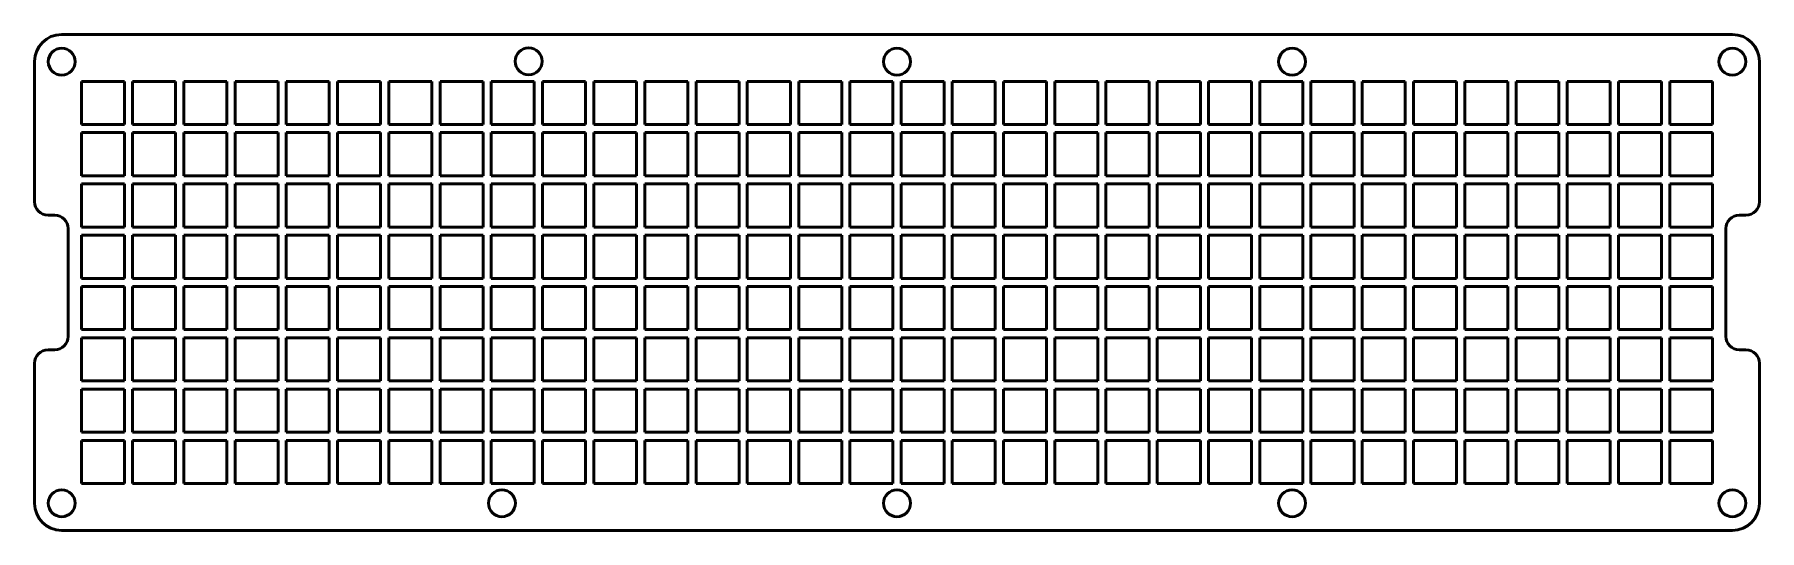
# Model space of a CAD drawing. Header units: millimetres. Extents: x 58 to 186, y 73 to 110.
import ezdxf

# ---------------------------------------------------------------- set-up
doc = ezdxf.new("R2010")
doc.units = ezdxf.units.MM
doc.header["$LTSCALE"] = 0.25
doc.layers.add('可见 (ISO)', color=7, linetype='Continuous', lineweight=50)

msp = doc.modelspace()

# ---------------------------------------------------------------- linework, layer by layer
at = {"layer": '可见 (ISO)'}
for p, q in [((59.84, 110.11), (184.1, 110.11)), ((57.84, 97.69), (57.84, 108.11)), ((186.1, 108.11), (186.1, 97.69)), ((61.32, 103.43), (61.32, 106.63)), ((61.32, 106.63), (64.52, 106.63)), ((64.52, 106.63), (64.52, 103.43)), ((65.13, 103.43), (65.13, 106.63)), ((65.13, 106.63), (68.33, 106.63)), ((68.33, 106.63), (68.33, 103.43)), ((68.94, 103.43), (68.94, 106.63)), ((68.94, 106.63), (72.14, 106.63)), ((72.14, 106.63), (72.14, 103.43)), ((72.75, 103.43), (72.75, 106.63)), ((72.75, 106.63), (75.95, 106.63)), ((75.95, 106.63), (75.95, 103.43)), ((76.56, 103.43), (76.56, 106.63)), ((76.56, 106.63), (79.75, 106.63)), ((79.75, 106.63), (79.75, 103.43)), ((80.37, 103.43), (80.37, 106.63)), ((80.37, 106.63), (83.56, 106.63)), ((83.56, 106.63), (83.56, 103.43)), ((84.18, 103.43), (84.18, 106.63)), ((84.18, 106.63), (87.38, 106.63)), ((87.38, 106.63), (87.38, 103.43)), ((87.99, 103.43), (87.99, 106.63)), ((87.99, 106.63), (91.19, 106.63)), ((91.19, 106.63), (91.19, 103.43)), ((91.8, 103.43), (91.8, 106.63)), ((91.8, 106.63), (95, 106.63)), ((95, 106.63), (95, 103.43)), ((95.61, 103.43), (95.61, 106.63)), ((95.61, 106.63), (98.81, 106.63)), ((98.81, 106.63), (98.81, 103.43)), ((99.42, 103.43), (99.42, 106.63)), ((99.42, 106.63), (102.61, 106.63)), ((102.61, 106.63), (102.61, 103.43)), ((103.22, 103.43), (103.22, 106.63)), ((103.22, 106.63), (106.42, 106.63)), ((106.42, 106.63), (106.42, 103.43)), ((107.03, 103.43), (107.03, 106.63)), ((107.03, 106.63), (110.23, 106.63)), ((110.23, 106.63), (110.23, 103.43)), ((110.84, 103.43), (110.84, 106.63)), ((110.84, 106.63), (114.05, 106.63)), ((114.05, 106.63), (114.05, 103.43)), ((114.66, 103.43), (114.66, 106.63)), ((114.66, 106.63), (117.86, 106.63)), ((117.86, 106.63), (117.86, 103.43)), ((118.47, 103.43), (118.47, 106.63)), ((118.47, 106.63), (121.67, 106.63)), ((121.67, 106.63), (121.67, 103.43)), ((122.28, 103.43), (122.28, 106.63)), ((122.28, 106.63), (125.47, 106.63)), ((125.47, 106.63), (125.47, 103.43)), ((126.08, 103.43), (126.08, 106.63)), ((126.08, 106.63), (129.28, 106.63)), ((129.28, 106.63), (129.28, 103.43)), ((129.9, 103.43), (129.9, 106.63)), ((129.9, 106.63), (133.09, 106.63)), ((133.09, 106.63), (133.09, 103.43)), ((133.71, 103.43), (133.71, 106.63)), ((133.71, 106.63), (136.91, 106.63)), ((136.91, 106.63), (136.91, 103.43)), ((137.51, 103.43), (137.51, 106.63)), ((137.51, 106.63), (140.72, 106.63)), ((140.72, 106.63), (140.72, 103.43)), ((141.32, 103.43), (141.32, 106.63)), ((141.32, 106.63), (144.53, 106.63)), ((144.53, 106.63), (144.53, 103.43)), ((145.13, 103.43), (145.13, 106.63)), ((145.13, 106.63), (148.34, 106.63)), ((148.34, 106.63), (148.34, 103.43)), ((148.94, 103.43), (148.94, 106.63)), ((148.94, 106.63), (152.15, 106.63)), ((152.15, 106.63), (152.15, 103.43)), ((152.75, 103.43), (152.75, 106.63)), ((152.75, 106.63), (155.96, 106.63)), ((155.96, 106.63), (155.96, 103.43)), ((156.56, 103.43), (156.56, 106.63)), ((156.56, 106.63), (159.76, 106.63)), ((159.76, 106.63), (159.76, 103.43)), ((160.38, 103.43), (160.38, 106.63)), ((160.38, 106.63), (163.57, 106.63)), ((163.57, 106.63), (163.57, 103.43)), ((164.19, 103.43), (164.19, 106.63)), ((164.19, 106.63), (167.38, 106.63)), ((167.38, 106.63), (167.38, 103.43)), ((168, 103.43), (168, 106.63)), ((168, 106.63), (171.19, 106.63)), ((171.19, 106.63), (171.19, 103.43)), ((171.81, 103.43), (171.81, 106.63)), ((171.81, 106.63), (175, 106.63)), ((175, 106.63), (175, 103.43)), ((175.62, 103.43), (175.62, 106.63)), ((175.62, 106.63), (178.81, 106.63)), ((178.81, 106.63), (178.81, 103.43)), ((179.43, 103.43), (179.43, 106.63)), ((179.43, 106.63), (182.62, 106.63)), ((182.62, 106.63), (182.62, 103.43)), ((64.52, 103.43), (61.32, 103.43)), ((61.32, 99.62), (61.32, 102.82)), ((61.32, 102.82), (64.52, 102.82)), ((64.52, 102.82), (64.52, 99.62)), ((68.33, 103.43), (65.13, 103.43)), ((65.13, 99.62), (65.13, 102.82)), ((65.13, 102.82), (68.33, 102.82)), ((68.33, 102.82), (68.33, 99.62)), ((72.14, 103.43), (68.94, 103.43)), ((68.94, 99.62), (68.94, 102.82)), ((68.94, 102.82), (72.14, 102.82)), ((72.14, 102.82), (72.14, 99.62)), ((75.95, 103.43), (72.75, 103.43)), ((72.75, 99.62), (72.75, 102.82)), ((72.75, 102.82), (75.95, 102.82)), ((75.95, 102.82), (75.95, 99.62)), ((79.75, 103.43), (76.56, 103.43)), ((76.56, 99.62), (76.56, 102.82)), ((76.56, 102.82), (79.75, 102.82)), ((79.75, 102.82), (79.75, 99.62)), ((83.56, 103.43), (80.37, 103.43)), ((80.37, 99.62), (80.37, 102.82)), ((80.37, 102.82), (83.56, 102.82)), ((83.56, 102.82), (83.56, 99.62)), ((87.38, 103.43), (84.18, 103.43)), ((84.18, 99.62), (84.18, 102.82)), ((84.18, 102.82), (87.38, 102.82)), ((87.38, 102.82), (87.38, 99.62)), ((91.19, 103.43), (87.99, 103.43)), ((87.99, 99.62), (87.99, 102.82)), ((87.99, 102.82), (91.19, 102.82)), ((91.19, 102.82), (91.19, 99.62)), ((95, 103.43), (91.8, 103.43)), ((91.8, 99.62), (91.8, 102.82)), ((91.8, 102.82), (95, 102.82)), ((95, 102.82), (95, 99.62)), ((98.81, 103.43), (95.61, 103.43)), ((95.61, 99.62), (95.61, 102.82)), ((95.61, 102.82), (98.81, 102.82)), ((98.81, 102.82), (98.81, 99.62)), ((102.61, 103.43), (99.42, 103.43)), ((99.42, 99.62), (99.42, 102.82)), ((99.42, 102.82), (102.61, 102.82)), ((102.61, 102.82), (102.61, 99.62)), ((106.42, 103.43), (103.22, 103.43)), ((103.22, 99.62), (103.22, 102.82)), ((103.22, 102.82), (106.42, 102.82)), ((106.42, 102.82), (106.42, 99.62)), ((110.23, 103.43), (107.03, 103.43)), ((107.03, 99.62), (107.03, 102.82)), ((107.03, 102.82), (110.23, 102.82)), ((110.23, 102.82), (110.23, 99.62)), ((114.05, 103.43), (110.84, 103.43)), ((110.84, 99.62), (110.84, 102.82)), ((110.84, 102.82), (114.05, 102.82)), ((114.05, 102.82), (114.05, 99.62)), ((117.86, 103.43), (114.66, 103.43)), ((114.66, 99.62), (114.66, 102.82)), ((114.66, 102.82), (117.86, 102.82)), ((117.86, 102.82), (117.86, 99.62)), ((121.67, 103.43), (118.47, 103.43)), ((118.47, 99.62), (118.47, 102.82)), ((118.47, 102.82), (121.67, 102.82)), ((121.67, 102.82), (121.67, 99.62)), ((125.47, 103.43), (122.28, 103.43)), ((122.28, 99.62), (122.28, 102.82)), ((122.28, 102.82), (125.47, 102.82)), ((125.47, 102.82), (125.47, 99.62)), ((126.08, 99.62), (126.08, 102.82)), ((126.08, 102.82), (129.28, 102.82)), ((129.28, 103.43), (126.08, 103.43)), ((129.28, 102.82), (129.28, 99.62)), ((133.09, 103.43), (129.9, 103.43)), ((129.9, 99.62), (129.9, 102.82)), ((129.9, 102.82), (133.09, 102.82)), ((133.09, 102.82), (133.09, 99.62)), ((136.91, 103.43), (133.71, 103.43)), ((133.71, 99.62), (133.71, 102.82)), ((133.71, 102.82), (136.91, 102.82)), ((136.91, 102.82), (136.91, 99.62)), ((140.72, 103.43), (137.51, 103.43)), ((137.51, 99.62), (137.51, 102.82)), ((137.51, 102.82), (140.72, 102.82)), ((140.72, 102.82), (140.72, 99.62)), ((144.53, 103.43), (141.32, 103.43)), ((141.32, 99.62), (141.32, 102.82)), ((141.32, 102.82), (144.53, 102.82)), ((144.53, 102.82), (144.53, 99.62)), ((148.34, 103.43), (145.13, 103.43)), ((145.13, 99.62), (145.13, 102.82)), ((145.13, 102.82), (148.34, 102.82)), ((148.34, 102.82), (148.34, 99.62)), ((152.15, 103.43), (148.94, 103.43)), ((148.94, 99.62), (148.94, 102.82)), ((148.94, 102.82), (152.15, 102.82)), ((152.15, 102.82), (152.15, 99.62)), ((155.96, 103.43), (152.75, 103.43)), ((152.75, 99.62), (152.75, 102.82)), ((152.75, 102.82), (155.96, 102.82)), ((155.96, 102.82), (155.96, 99.62)), ((159.76, 103.43), (156.56, 103.43)), ((156.56, 99.62), (156.56, 102.82)), ((156.56, 102.82), (159.76, 102.82)), ((159.76, 102.82), (159.76, 99.62)), ((163.57, 103.43), (160.38, 103.43)), ((160.38, 99.62), (160.38, 102.82)), ((160.38, 102.82), (163.57, 102.82)), ((163.57, 102.82), (163.57, 99.62)), ((167.38, 103.43), (164.19, 103.43)), ((164.19, 99.62), (164.19, 102.82)), ((164.19, 102.82), (167.38, 102.82)), ((167.38, 102.82), (167.38, 99.62)), ((171.19, 103.43), (168, 103.43)), ((168, 99.62), (168, 102.82)), ((168, 102.82), (171.19, 102.82)), ((171.19, 102.82), (171.19, 99.62)), ((175, 103.43), (171.81, 103.43)), ((171.81, 99.62), (171.81, 102.82)), ((171.81, 102.82), (175, 102.82)), ((175, 102.82), (175, 99.62)), ((178.81, 103.43), (175.62, 103.43)), ((175.62, 99.62), (175.62, 102.82)), ((175.62, 102.82), (178.81, 102.82)), ((178.81, 102.82), (178.81, 99.62)), ((182.62, 103.43), (179.43, 103.43)), ((179.43, 99.62), (179.43, 102.82)), ((179.43, 102.82), (182.62, 102.82)), ((182.62, 102.82), (182.62, 99.62)), ((64.52, 99.62), (61.32, 99.62)), ((61.32, 95.81), (61.32, 99.01)), ((61.32, 99.01), (64.52, 99.01)), ((64.52, 99.01), (64.52, 95.81)), ((68.33, 99.62), (65.13, 99.62)), ((65.13, 95.81), (65.13, 99.01)), ((65.13, 99.01), (68.33, 99.01)), ((68.33, 99.01), (68.33, 95.81)), ((72.14, 99.62), (68.94, 99.62)), ((68.94, 95.81), (68.94, 99.01)), ((68.94, 99.01), (72.14, 99.01)), ((72.14, 99.01), (72.14, 95.81)), ((75.95, 99.62), (72.75, 99.62)), ((72.75, 95.81), (72.75, 99.01)), ((72.75, 99.01), (75.95, 99.01)), ((75.95, 99.01), (75.95, 95.81)), ((79.75, 99.62), (76.56, 99.62)), ((76.56, 95.81), (76.56, 99.01)), ((76.56, 99.01), (79.75, 99.01)), ((79.75, 99.01), (79.75, 95.81)), ((83.56, 99.62), (80.37, 99.62)), ((80.37, 95.81), (80.37, 99.01)), ((80.37, 99.01), (83.56, 99.01)), ((83.56, 99.01), (83.56, 95.81)), ((87.38, 99.62), (84.18, 99.62)), ((84.18, 95.81), (84.18, 99.01)), ((84.18, 99.01), (87.38, 99.01)), ((87.38, 99.01), (87.38, 95.81)), ((91.19, 99.62), (87.99, 99.62)), ((87.99, 95.81), (87.99, 99.01)), ((87.99, 99.01), (91.19, 99.01)), ((91.19, 99.01), (91.19, 95.81)), ((95, 99.62), (91.8, 99.62)), ((91.8, 95.81), (91.8, 99.01)), ((91.8, 99.01), (95, 99.01)), ((95, 99.01), (95, 95.81)), ((98.81, 99.62), (95.61, 99.62)), ((95.61, 95.81), (95.61, 99.01)), ((95.61, 99.01), (98.81, 99.01)), ((98.81, 99.01), (98.81, 95.81)), ((102.61, 99.62), (99.42, 99.62)), ((99.42, 95.81), (99.42, 99.01)), ((99.42, 99.01), (102.61, 99.01)), ((102.61, 99.01), (102.61, 95.81)), ((106.42, 99.62), (103.22, 99.62)), ((103.22, 95.81), (103.22, 99.01)), ((103.22, 99.01), (106.42, 99.01)), ((106.42, 99.01), (106.42, 95.81)), ((110.23, 99.62), (107.03, 99.62)), ((107.03, 95.81), (107.03, 99.01)), ((107.03, 99.01), (110.23, 99.01)), ((110.23, 99.01), (110.23, 95.81)), ((114.05, 99.62), (110.84, 99.62)), ((110.84, 95.81), (110.84, 99.01)), ((110.84, 99.01), (114.05, 99.01)), ((114.05, 99.01), (114.05, 95.81)), ((117.86, 99.62), (114.66, 99.62)), ((114.66, 95.81), (114.66, 99.01)), ((114.66, 99.01), (117.86, 99.01)), ((117.86, 99.01), (117.86, 95.81)), ((121.67, 99.62), (118.47, 99.62)), ((118.47, 95.81), (118.47, 99.01)), ((118.47, 99.01), (121.67, 99.01)), ((121.67, 99.01), (121.67, 95.81)), ((125.47, 99.62), (122.28, 99.62)), ((122.28, 95.81), (122.28, 99.01)), ((122.28, 99.01), (125.47, 99.01)), ((125.47, 99.01), (125.47, 95.81)), ((126.08, 95.81), (126.08, 99.01)), ((126.08, 99.01), (129.28, 99.01)), ((129.28, 99.62), (126.08, 99.62)), ((129.28, 99.01), (129.28, 95.81)), ((133.09, 99.62), (129.9, 99.62)), ((129.9, 95.81), (129.9, 99.01)), ((129.9, 99.01), (133.09, 99.01)), ((133.09, 99.01), (133.09, 95.81)), ((136.91, 99.62), (133.71, 99.62)), ((133.71, 95.81), (133.71, 99.01)), ((133.71, 99.01), (136.91, 99.01)), ((136.91, 99.01), (136.91, 95.81)), ((140.72, 99.62), (137.51, 99.62)), ((137.51, 95.81), (137.51, 99.01)), ((137.51, 99.01), (140.72, 99.01)), ((140.72, 99.01), (140.72, 95.81)), ((144.53, 99.62), (141.32, 99.62)), ((141.32, 95.81), (141.32, 99.01)), ((141.32, 99.01), (144.53, 99.01)), ((144.53, 99.01), (144.53, 95.81)), ((148.34, 99.62), (145.13, 99.62)), ((145.13, 95.81), (145.13, 99.01)), ((145.13, 99.01), (148.34, 99.01)), ((148.34, 99.01), (148.34, 95.81)), ((152.15, 99.62), (148.94, 99.62)), ((148.94, 95.81), (148.94, 99.01)), ((148.94, 99.01), (152.15, 99.01)), ((152.15, 99.01), (152.15, 95.81)), ((155.96, 99.62), (152.75, 99.62)), ((152.75, 95.81), (152.75, 99.01)), ((152.75, 99.01), (155.96, 99.01)), ((155.96, 99.01), (155.96, 95.81)), ((159.76, 99.62), (156.56, 99.62)), ((156.56, 95.81), (156.56, 99.01)), ((156.56, 99.01), (159.76, 99.01)), ((159.76, 99.01), (159.76, 95.81)), ((163.57, 99.62), (160.38, 99.62)), ((160.38, 95.81), (160.38, 99.01)), ((160.38, 99.01), (163.57, 99.01)), ((163.57, 99.01), (163.57, 95.81)), ((167.38, 99.62), (164.19, 99.62)), ((164.19, 95.81), (164.19, 99.01)), ((164.19, 99.01), (167.38, 99.01)), ((167.38, 99.01), (167.38, 95.81)), ((171.19, 99.62), (168, 99.62)), ((168, 95.81), (168, 99.01)), ((168, 99.01), (171.19, 99.01)), ((171.19, 99.01), (171.19, 95.81)), ((175, 99.62), (171.81, 99.62)), ((171.81, 95.81), (171.81, 99.01)), ((171.81, 99.01), (175, 99.01)), ((175, 99.01), (175, 95.81)), ((178.81, 99.62), (175.62, 99.62)), ((175.62, 95.81), (175.62, 99.01)), ((175.62, 99.01), (178.81, 99.01)), ((178.81, 99.01), (178.81, 95.81)), ((182.62, 99.62), (179.43, 99.62)), ((179.43, 95.81), (179.43, 99.01)), ((179.43, 99.01), (182.62, 99.01)), ((182.62, 99.01), (182.62, 95.81)), ((58.84, 96.69), (59.34, 96.69)), ((184.6, 96.69), (185.1, 96.69)), ((60.34, 95.69), (60.34, 87.69)), ((64.52, 95.81), (61.32, 95.81)), ((61.32, 92), (61.32, 95.2)), ((61.32, 95.2), (64.52, 95.2)), ((64.52, 95.2), (64.52, 92)), ((68.33, 95.81), (65.13, 95.81)), ((65.13, 92), (65.13, 95.2)), ((65.13, 95.2), (68.33, 95.2)), ((68.33, 95.2), (68.33, 92)), ((72.14, 95.81), (68.94, 95.81)), ((68.94, 92), (68.94, 95.2)), ((68.94, 95.2), (72.14, 95.2)), ((72.14, 95.2), (72.14, 92)), ((75.95, 95.81), (72.75, 95.81)), ((72.75, 92), (72.75, 95.2)), ((72.75, 95.2), (75.95, 95.2)), ((75.95, 95.2), (75.95, 92)), ((79.75, 95.81), (76.56, 95.81)), ((76.56, 92), (76.56, 95.2)), ((76.56, 95.2), (79.75, 95.2)), ((79.75, 95.2), (79.75, 92)), ((83.56, 95.81), (80.37, 95.81)), ((80.37, 92), (80.37, 95.2)), ((80.37, 95.2), (83.56, 95.2)), ((83.56, 95.2), (83.56, 92)), ((87.38, 95.81), (84.18, 95.81)), ((84.18, 92), (84.18, 95.2)), ((84.18, 95.2), (87.38, 95.2)), ((87.38, 95.2), (87.38, 92)), ((91.19, 95.81), (87.99, 95.81)), ((87.99, 92), (87.99, 95.2)), ((87.99, 95.2), (91.19, 95.2)), ((91.19, 95.2), (91.19, 92)), ((95, 95.81), (91.8, 95.81)), ((91.8, 92), (91.8, 95.2)), ((91.8, 95.2), (95, 95.2)), ((95, 95.2), (95, 92)), ((98.81, 95.81), (95.61, 95.81)), ((95.61, 92), (95.61, 95.2)), ((95.61, 95.2), (98.81, 95.2)), ((98.81, 95.2), (98.81, 92)), ((102.61, 95.81), (99.42, 95.81)), ((99.42, 92), (99.42, 95.2)), ((99.42, 95.2), (102.61, 95.2)), ((102.61, 95.2), (102.61, 92)), ((106.42, 95.81), (103.22, 95.81)), ((103.22, 92), (103.22, 95.2)), ((103.22, 95.2), (106.42, 95.2)), ((106.42, 95.2), (106.42, 92)), ((110.23, 95.81), (107.03, 95.81)), ((107.03, 92), (107.03, 95.2)), ((107.03, 95.2), (110.23, 95.2)), ((110.23, 95.2), (110.23, 92)), ((114.05, 95.81), (110.84, 95.81)), ((110.84, 92), (110.84, 95.2)), ((110.84, 95.2), (114.05, 95.2)), ((114.05, 95.2), (114.05, 92)), ((117.86, 95.81), (114.66, 95.81)), ((114.66, 92), (114.66, 95.2)), ((114.66, 95.2), (117.86, 95.2)), ((117.86, 95.2), (117.86, 92)), ((121.67, 95.81), (118.47, 95.81)), ((118.47, 92), (118.47, 95.2)), ((118.47, 95.2), (121.67, 95.2)), ((121.67, 95.2), (121.67, 92)), ((125.47, 95.81), (122.28, 95.81)), ((122.28, 92), (122.28, 95.2)), ((122.28, 95.2), (125.47, 95.2)), ((125.47, 95.2), (125.47, 92)), ((126.08, 92), (126.08, 95.2)), ((126.08, 95.2), (129.28, 95.2)), ((129.28, 95.81), (126.08, 95.81)), ((129.28, 95.2), (129.28, 92)), ((133.09, 95.81), (129.9, 95.81)), ((129.9, 92), (129.9, 95.2)), ((129.9, 95.2), (133.09, 95.2)), ((133.09, 95.2), (133.09, 92)), ((136.91, 95.81), (133.71, 95.81)), ((133.71, 92), (133.71, 95.2)), ((133.71, 95.2), (136.91, 95.2)), ((136.91, 95.2), (136.91, 92)), ((140.72, 95.81), (137.51, 95.81)), ((137.51, 92), (137.51, 95.2)), ((137.51, 95.2), (140.72, 95.2)), ((140.72, 95.2), (140.72, 92)), ((144.53, 95.81), (141.32, 95.81)), ((141.32, 92), (141.32, 95.2)), ((141.32, 95.2), (144.53, 95.2)), ((144.53, 95.2), (144.53, 92)), ((148.34, 95.81), (145.13, 95.81)), ((145.13, 92), (145.13, 95.2)), ((145.13, 95.2), (148.34, 95.2)), ((148.34, 95.2), (148.34, 92)), ((152.15, 95.81), (148.94, 95.81)), ((148.94, 92), (148.94, 95.2)), ((148.94, 95.2), (152.15, 95.2)), ((152.15, 95.2), (152.15, 92)), ((155.96, 95.81), (152.75, 95.81)), ((152.75, 92), (152.75, 95.2)), ((152.75, 95.2), (155.96, 95.2)), ((155.96, 95.2), (155.96, 92)), ((159.76, 95.81), (156.56, 95.81)), ((156.56, 92), (156.56, 95.2)), ((156.56, 95.2), (159.76, 95.2)), ((159.76, 95.2), (159.76, 92)), ((163.57, 95.81), (160.38, 95.81)), ((160.38, 92), (160.38, 95.2)), ((160.38, 95.2), (163.57, 95.2)), ((163.57, 95.2), (163.57, 92)), ((167.38, 95.81), (164.19, 95.81)), ((164.19, 92), (164.19, 95.2)), ((164.19, 95.2), (167.38, 95.2)), ((167.38, 95.2), (167.38, 92)), ((171.19, 95.81), (168, 95.81)), ((168, 92), (168, 95.2)), ((168, 95.2), (171.19, 95.2)), ((171.19, 95.2), (171.19, 92)), ((175, 95.81), (171.81, 95.81)), ((171.81, 92), (171.81, 95.2)), ((171.81, 95.2), (175, 95.2)), ((175, 95.2), (175, 92)), ((178.81, 95.81), (175.62, 95.81)), ((175.62, 92), (175.62, 95.2)), ((175.62, 95.2), (178.81, 95.2)), ((178.81, 95.2), (178.81, 92)), ((182.62, 95.81), (179.43, 95.81)), ((179.43, 92), (179.43, 95.2)), ((179.43, 95.2), (182.62, 95.2)), ((182.62, 95.2), (182.62, 92)), ((183.6, 87.69), (183.6, 95.69)), ((64.52, 92), (61.32, 92)), ((61.32, 88.19), (61.32, 91.39)), ((61.32, 91.39), (64.52, 91.39)), ((64.52, 91.39), (64.52, 88.19)), ((68.33, 92), (65.13, 92)), ((65.13, 88.19), (65.13, 91.39)), ((65.13, 91.39), (68.33, 91.39)), ((68.33, 91.39), (68.33, 88.19)), ((72.14, 92), (68.94, 92)), ((68.94, 88.19), (68.94, 91.39)), ((68.94, 91.39), (72.14, 91.39)), ((72.14, 91.39), (72.14, 88.19)), ((75.95, 92), (72.75, 92)), ((72.75, 88.19), (72.75, 91.39)), ((72.75, 91.39), (75.95, 91.39)), ((75.95, 91.39), (75.95, 88.19)), ((79.75, 92), (76.56, 92)), ((76.56, 88.19), (76.56, 91.39)), ((76.56, 91.39), (79.75, 91.39)), ((79.75, 91.39), (79.75, 88.19)), ((83.56, 92), (80.37, 92)), ((80.37, 88.19), (80.37, 91.39)), ((80.37, 91.39), (83.56, 91.39)), ((83.56, 91.39), (83.56, 88.19)), ((87.38, 92), (84.18, 92)), ((84.18, 88.19), (84.18, 91.39)), ((84.18, 91.39), (87.38, 91.39)), ((87.38, 91.39), (87.38, 88.19)), ((91.19, 92), (87.99, 92)), ((87.99, 88.19), (87.99, 91.39)), ((87.99, 91.39), (91.19, 91.39)), ((91.19, 91.39), (91.19, 88.19)), ((95, 92), (91.8, 92)), ((91.8, 88.19), (91.8, 91.39)), ((91.8, 91.39), (95, 91.39)), ((95, 91.39), (95, 88.19)), ((98.81, 92), (95.61, 92)), ((95.61, 88.19), (95.61, 91.39)), ((95.61, 91.39), (98.81, 91.39)), ((98.81, 91.39), (98.81, 88.19)), ((102.61, 92), (99.42, 92)), ((99.42, 88.19), (99.42, 91.39)), ((99.42, 91.39), (102.61, 91.39)), ((102.61, 91.39), (102.61, 88.19)), ((103.22, 88.19), (103.22, 91.39)), ((106.42, 92), (103.22, 92)), ((103.22, 91.39), (106.42, 91.39)), ((106.42, 91.39), (106.42, 88.19)), ((107.03, 88.19), (107.03, 91.39)), ((110.23, 92), (107.03, 92)), ((107.03, 91.39), (110.23, 91.39)), ((110.23, 91.39), (110.23, 88.19)), ((110.84, 88.19), (110.84, 91.39)), ((114.05, 92), (110.84, 92)), ((110.84, 91.39), (114.05, 91.39)), ((114.05, 91.39), (114.05, 88.19)), ((117.86, 92), (114.66, 92)), ((114.66, 88.19), (114.66, 91.39)), ((114.66, 91.39), (117.86, 91.39)), ((117.86, 91.39), (117.86, 88.19)), ((121.67, 92), (118.47, 92)), ((118.47, 88.19), (118.47, 91.39)), ((118.47, 91.39), (121.67, 91.39)), ((121.67, 91.39), (121.67, 88.19)), ((125.47, 92), (122.28, 92)), ((122.28, 88.19), (122.28, 91.39)), ((122.28, 91.39), (125.47, 91.39)), ((125.47, 91.39), (125.47, 88.19)), ((126.08, 88.19), (126.08, 91.39)), ((126.08, 91.39), (129.28, 91.39)), ((129.28, 92), (126.08, 92)), ((129.28, 91.39), (129.28, 88.19)), ((133.09, 92), (129.9, 92)), ((129.9, 88.19), (129.9, 91.39)), ((129.9, 91.39), (133.09, 91.39)), ((133.09, 91.39), (133.09, 88.19)), ((136.91, 92), (133.71, 92)), ((133.71, 88.19), (133.71, 91.39)), ((133.71, 91.39), (136.91, 91.39)), ((136.91, 91.39), (136.91, 88.19)), ((140.72, 92), (137.51, 92)), ((137.51, 88.19), (137.51, 91.39)), ((137.51, 91.39), (140.72, 91.39)), ((140.72, 91.39), (140.72, 88.19)), ((144.53, 92), (141.32, 92)), ((141.32, 88.19), (141.32, 91.39)), ((141.32, 91.39), (144.53, 91.39)), ((144.53, 91.39), (144.53, 88.19)), ((148.34, 92), (145.13, 92)), ((145.13, 88.19), (145.13, 91.39)), ((145.13, 91.39), (148.34, 91.39)), ((148.34, 91.39), (148.34, 88.19)), ((148.94, 88.19), (148.94, 91.39)), ((152.15, 92), (148.94, 92)), ((148.94, 91.39), (152.15, 91.39)), ((152.15, 91.39), (152.15, 88.19)), ((152.75, 88.19), (152.75, 91.39)), ((155.96, 92), (152.75, 92)), ((152.75, 91.39), (155.96, 91.39)), ((155.96, 91.39), (155.96, 88.19)), ((156.56, 88.19), (156.56, 91.39)), ((159.76, 92), (156.56, 92)), ((156.56, 91.39), (159.76, 91.39)), ((159.76, 91.39), (159.76, 88.19)), ((163.57, 92), (160.38, 92)), ((160.38, 88.19), (160.38, 91.39)), ((160.38, 91.39), (163.57, 91.39)), ((163.57, 91.39), (163.57, 88.19)), ((167.38, 92), (164.19, 92)), ((164.19, 88.19), (164.19, 91.39)), ((164.19, 91.39), (167.38, 91.39)), ((167.38, 91.39), (167.38, 88.19)), ((171.19, 92), (168, 92)), ((168, 88.19), (168, 91.39)), ((168, 91.39), (171.19, 91.39)), ((171.19, 91.39), (171.19, 88.19)), ((175, 92), (171.81, 92)), ((171.81, 88.19), (171.81, 91.39)), ((171.81, 91.39), (175, 91.39)), ((175, 91.39), (175, 88.19)), ((178.81, 92), (175.62, 92)), ((175.62, 88.19), (175.62, 91.39)), ((175.62, 91.39), (178.81, 91.39)), ((178.81, 91.39), (178.81, 88.19)), ((182.62, 92), (179.43, 92)), ((179.43, 88.19), (179.43, 91.39)), ((179.43, 91.39), (182.62, 91.39)), ((182.62, 91.39), (182.62, 88.19)), ((64.52, 88.19), (61.32, 88.19)), ((61.32, 84.38), (61.32, 87.58)), ((61.32, 87.58), (64.52, 87.58)), ((64.52, 87.58), (64.52, 84.38)), ((68.33, 88.19), (65.13, 88.19)), ((65.13, 84.38), (65.13, 87.58)), ((65.13, 87.58), (68.33, 87.58)), ((68.33, 87.58), (68.33, 84.38)), ((72.14, 88.19), (68.94, 88.19)), ((68.94, 84.38), (68.94, 87.58)), ((68.94, 87.58), (72.14, 87.58)), ((72.14, 87.58), (72.14, 84.38)), ((75.95, 88.19), (72.75, 88.19)), ((72.75, 84.38), (72.75, 87.58)), ((72.75, 87.58), (75.95, 87.58)), ((75.95, 87.58), (75.95, 84.38)), ((79.75, 88.19), (76.56, 88.19)), ((76.56, 84.38), (76.56, 87.58)), ((76.56, 87.58), (79.75, 87.58)), ((79.75, 87.58), (79.75, 84.38)), ((83.56, 88.19), (80.37, 88.19)), ((80.37, 84.38), (80.37, 87.58)), ((80.37, 87.58), (83.56, 87.58)), ((83.56, 87.58), (83.56, 84.38)), ((87.38, 88.19), (84.18, 88.19)), ((84.18, 84.38), (84.18, 87.58)), ((84.18, 87.58), (87.38, 87.58)), ((87.38, 87.58), (87.38, 84.38)), ((91.19, 88.19), (87.99, 88.19)), ((87.99, 84.38), (87.99, 87.58)), ((87.99, 87.58), (91.19, 87.58)), ((91.19, 87.58), (91.19, 84.38)), ((95, 88.19), (91.8, 88.19)), ((91.8, 84.38), (91.8, 87.58)), ((91.8, 87.58), (95, 87.58)), ((95, 87.58), (95, 84.38)), ((98.81, 88.19), (95.61, 88.19)), ((95.61, 84.38), (95.61, 87.58)), ((95.61, 87.58), (98.81, 87.58)), ((98.81, 87.58), (98.81, 84.38)), ((102.61, 88.19), (99.42, 88.19)), ((99.42, 84.38), (99.42, 87.58)), ((99.42, 87.58), (102.61, 87.58)), ((102.61, 87.58), (102.61, 84.38)), ((106.42, 88.19), (103.22, 88.19)), ((103.22, 84.38), (103.22, 87.58)), ((103.22, 87.58), (106.42, 87.58)), ((106.42, 87.58), (106.42, 84.38)), ((110.23, 88.19), (107.03, 88.19)), ((107.03, 84.38), (107.03, 87.58)), ((107.03, 87.58), (110.23, 87.58)), ((110.23, 87.58), (110.23, 84.38)), ((114.05, 88.19), (110.84, 88.19)), ((110.84, 84.38), (110.84, 87.58)), ((110.84, 87.58), (114.05, 87.58)), ((114.05, 87.58), (114.05, 84.38)), ((117.86, 88.19), (114.66, 88.19)), ((114.66, 84.38), (114.66, 87.58)), ((114.66, 87.58), (117.86, 87.58)), ((117.86, 87.58), (117.86, 84.38)), ((121.67, 88.19), (118.47, 88.19)), ((118.47, 84.38), (118.47, 87.58)), ((118.47, 87.58), (121.67, 87.58)), ((121.67, 87.58), (121.67, 84.38)), ((125.47, 88.19), (122.28, 88.19)), ((122.28, 84.38), (122.28, 87.58)), ((122.28, 87.58), (125.47, 87.58)), ((125.47, 87.58), (125.47, 84.38)), ((129.28, 88.19), (126.08, 88.19)), ((126.08, 84.38), (126.08, 87.58)), ((126.08, 87.58), (129.28, 87.58)), ((129.28, 87.58), (129.28, 84.38)), ((133.09, 88.19), (129.9, 88.19)), ((129.9, 84.38), (129.9, 87.58)), ((129.9, 87.58), (133.09, 87.58)), ((133.09, 87.58), (133.09, 84.38)), ((136.91, 88.19), (133.71, 88.19)), ((133.71, 84.38), (133.71, 87.58)), ((133.71, 87.58), (136.91, 87.58)), ((136.91, 87.58), (136.91, 84.38)), ((140.72, 88.19), (137.51, 88.19)), ((137.51, 84.38), (137.51, 87.58)), ((137.51, 87.58), (140.72, 87.58)), ((140.72, 87.58), (140.72, 84.38)), ((144.53, 88.19), (141.32, 88.19)), ((141.32, 84.38), (141.32, 87.58)), ((141.32, 87.58), (144.53, 87.58)), ((144.53, 87.58), (144.53, 84.38)), ((148.34, 88.19), (145.13, 88.19)), ((145.13, 84.38), (145.13, 87.58)), ((145.13, 87.58), (148.34, 87.58)), ((148.34, 87.58), (148.34, 84.38)), ((152.15, 88.19), (148.94, 88.19)), ((148.94, 84.38), (148.94, 87.58)), ((148.94, 87.58), (152.15, 87.58)), ((152.15, 87.58), (152.15, 84.38)), ((155.96, 88.19), (152.75, 88.19)), ((152.75, 84.38), (152.75, 87.58)), ((152.75, 87.58), (155.96, 87.58)), ((155.96, 87.58), (155.96, 84.38)), ((159.76, 88.19), (156.56, 88.19)), ((156.56, 84.38), (156.56, 87.58)), ((156.56, 87.58), (159.76, 87.58)), ((159.76, 87.58), (159.76, 84.38)), ((163.57, 88.19), (160.38, 88.19)), ((160.38, 84.38), (160.38, 87.58)), ((160.38, 87.58), (163.57, 87.58)), ((163.57, 87.58), (163.57, 84.38)), ((167.38, 88.19), (164.19, 88.19)), ((164.19, 84.38), (164.19, 87.58)), ((164.19, 87.58), (167.38, 87.58)), ((167.38, 87.58), (167.38, 84.38)), ((171.19, 88.19), (168, 88.19)), ((168, 84.38), (168, 87.58)), ((168, 87.58), (171.19, 87.58)), ((171.19, 87.58), (171.19, 84.38)), ((175, 88.19), (171.81, 88.19)), ((171.81, 84.38), (171.81, 87.58)), ((171.81, 87.58), (175, 87.58)), ((175, 87.58), (175, 84.38)), ((178.81, 88.19), (175.62, 88.19)), ((175.62, 84.38), (175.62, 87.58)), ((175.62, 87.58), (178.81, 87.58)), ((178.81, 87.58), (178.81, 84.38)), ((182.62, 88.19), (179.43, 88.19)), ((179.43, 84.38), (179.43, 87.58)), ((179.43, 87.58), (182.62, 87.58)), ((182.62, 87.58), (182.62, 84.38)), ((59.34, 86.69), (58.84, 86.69)), ((185.1, 86.69), (184.6, 86.69)), ((57.84, 75.28), (57.84, 85.69)), ((186.1, 85.69), (186.1, 75.28)), ((64.52, 84.38), (61.32, 84.38)), ((61.32, 80.57), (61.32, 83.77)), ((61.32, 83.77), (64.52, 83.77)), ((64.52, 83.77), (64.52, 80.57)), ((68.33, 84.38), (65.13, 84.38)), ((65.13, 80.57), (65.13, 83.77)), ((65.13, 83.77), (68.33, 83.77)), ((68.33, 83.77), (68.33, 80.57)), ((72.14, 84.38), (68.94, 84.38)), ((68.94, 80.57), (68.94, 83.77)), ((68.94, 83.77), (72.14, 83.77)), ((72.14, 83.77), (72.14, 80.57)), ((75.95, 84.38), (72.75, 84.38)), ((72.75, 80.57), (72.75, 83.77)), ((72.75, 83.77), (75.95, 83.77)), ((75.95, 83.77), (75.95, 80.57)), ((79.75, 84.38), (76.56, 84.38)), ((76.56, 80.57), (76.56, 83.77)), ((76.56, 83.77), (79.75, 83.77)), ((79.75, 83.77), (79.75, 80.57)), ((83.56, 84.38), (80.37, 84.38)), ((80.37, 80.57), (80.37, 83.77)), ((80.37, 83.77), (83.56, 83.77)), ((83.56, 83.77), (83.56, 80.57)), ((87.38, 84.38), (84.18, 84.38)), ((84.18, 80.57), (84.18, 83.77)), ((84.18, 83.77), (87.38, 83.77)), ((87.38, 83.77), (87.38, 80.57)), ((91.19, 84.38), (87.99, 84.38)), ((87.99, 80.57), (87.99, 83.77)), ((87.99, 83.77), (91.19, 83.77)), ((91.19, 83.77), (91.19, 80.57)), ((95, 84.38), (91.8, 84.38)), ((91.8, 80.57), (91.8, 83.77)), ((91.8, 83.77), (95, 83.77)), ((95, 83.77), (95, 80.57)), ((98.81, 84.38), (95.61, 84.38)), ((95.61, 80.57), (95.61, 83.77)), ((95.61, 83.77), (98.81, 83.77)), ((98.81, 83.77), (98.81, 80.57)), ((102.61, 84.38), (99.42, 84.38)), ((99.42, 80.57), (99.42, 83.77)), ((99.42, 83.77), (102.61, 83.77)), ((102.61, 83.77), (102.61, 80.57)), ((106.42, 84.38), (103.22, 84.38)), ((103.22, 80.57), (103.22, 83.77)), ((103.22, 83.77), (106.42, 83.77)), ((106.42, 83.77), (106.42, 80.57)), ((110.23, 84.38), (107.03, 84.38)), ((107.03, 80.57), (107.03, 83.77)), ((107.03, 83.77), (110.23, 83.77)), ((110.23, 83.77), (110.23, 80.57)), ((114.05, 84.38), (110.84, 84.38)), ((110.84, 80.57), (110.84, 83.77)), ((110.84, 83.77), (114.05, 83.77)), ((114.05, 83.77), (114.05, 80.57)), ((117.86, 84.38), (114.66, 84.38)), ((114.66, 80.57), (114.66, 83.77)), ((114.66, 83.77), (117.86, 83.77)), ((117.86, 83.77), (117.86, 80.57)), ((121.67, 84.38), (118.47, 84.38)), ((118.47, 80.57), (118.47, 83.77)), ((118.47, 83.77), (121.67, 83.77)), ((121.67, 83.77), (121.67, 80.57)), ((125.47, 84.38), (122.28, 84.38)), ((122.28, 80.57), (122.28, 83.77)), ((122.28, 83.77), (125.47, 83.77)), ((125.47, 83.77), (125.47, 80.57)), ((129.28, 84.38), (126.08, 84.38)), ((126.08, 80.57), (126.08, 83.77)), ((126.08, 83.77), (129.28, 83.77)), ((129.28, 83.77), (129.28, 80.57)), ((133.09, 84.38), (129.9, 84.38)), ((129.9, 80.57), (129.9, 83.77)), ((129.9, 83.77), (133.09, 83.77)), ((133.09, 83.77), (133.09, 80.57)), ((136.91, 84.38), (133.71, 84.38)), ((133.71, 80.57), (133.71, 83.77)), ((133.71, 83.77), (136.91, 83.77)), ((136.91, 83.77), (136.91, 80.57)), ((140.72, 84.38), (137.51, 84.38)), ((137.51, 80.57), (137.51, 83.77)), ((137.51, 83.77), (140.72, 83.77)), ((140.72, 83.77), (140.72, 80.57)), ((144.53, 84.38), (141.32, 84.38)), ((141.32, 80.57), (141.32, 83.77)), ((141.32, 83.77), (144.53, 83.77)), ((144.53, 83.77), (144.53, 80.57)), ((148.34, 84.38), (145.13, 84.38)), ((145.13, 80.57), (145.13, 83.77)), ((145.13, 83.77), (148.34, 83.77)), ((148.34, 83.77), (148.34, 80.57)), ((152.15, 84.38), (148.94, 84.38)), ((148.94, 80.57), (148.94, 83.77)), ((148.94, 83.77), (152.15, 83.77)), ((152.15, 83.77), (152.15, 80.57)), ((155.96, 84.38), (152.75, 84.38)), ((152.75, 80.57), (152.75, 83.77)), ((152.75, 83.77), (155.96, 83.77)), ((155.96, 83.77), (155.96, 80.57)), ((159.76, 84.38), (156.56, 84.38)), ((156.56, 80.57), (156.56, 83.77)), ((156.56, 83.77), (159.76, 83.77)), ((159.76, 83.77), (159.76, 80.57)), ((163.57, 84.38), (160.38, 84.38)), ((160.38, 80.57), (160.38, 83.77)), ((160.38, 83.77), (163.57, 83.77)), ((163.57, 83.77), (163.57, 80.57)), ((167.38, 84.38), (164.19, 84.38)), ((164.19, 80.57), (164.19, 83.77)), ((164.19, 83.77), (167.38, 83.77)), ((167.38, 83.77), (167.38, 80.57)), ((171.19, 84.38), (168, 84.38)), ((168, 80.57), (168, 83.77)), ((168, 83.77), (171.19, 83.77)), ((171.19, 83.77), (171.19, 80.57)), ((175, 84.38), (171.81, 84.38)), ((171.81, 80.57), (171.81, 83.77)), ((171.81, 83.77), (175, 83.77)), ((175, 83.77), (175, 80.57)), ((178.81, 84.38), (175.62, 84.38)), ((175.62, 80.57), (175.62, 83.77)), ((175.62, 83.77), (178.81, 83.77)), ((178.81, 83.77), (178.81, 80.57)), ((182.62, 84.38), (179.43, 84.38)), ((179.43, 80.57), (179.43, 83.77)), ((179.43, 83.77), (182.62, 83.77)), ((182.62, 83.77), (182.62, 80.57)), ((64.52, 80.57), (61.32, 80.57)), ((61.32, 76.76), (61.32, 79.96)), ((61.32, 79.96), (64.52, 79.96)), ((64.52, 79.96), (64.52, 76.76)), ((68.33, 80.57), (65.13, 80.57)), ((65.13, 76.76), (65.13, 79.96)), ((65.13, 79.96), (68.33, 79.96)), ((68.33, 79.96), (68.33, 76.76)), ((72.14, 80.57), (68.94, 80.57)), ((68.94, 76.76), (68.94, 79.96)), ((68.94, 79.96), (72.14, 79.96)), ((72.14, 79.96), (72.14, 76.76)), ((75.95, 80.57), (72.75, 80.57)), ((72.75, 76.76), (72.75, 79.96)), ((72.75, 79.96), (75.95, 79.96)), ((75.95, 79.96), (75.95, 76.76)), ((79.75, 80.57), (76.56, 80.57)), ((76.56, 76.76), (76.56, 79.96)), ((76.56, 79.96), (79.75, 79.96)), ((79.75, 79.96), (79.75, 76.76)), ((83.56, 80.57), (80.37, 80.57)), ((80.37, 76.76), (80.37, 79.96)), ((80.37, 79.96), (83.56, 79.96)), ((83.56, 79.96), (83.56, 76.76)), ((87.38, 80.57), (84.18, 80.57)), ((84.18, 76.76), (84.18, 79.96)), ((84.18, 79.96), (87.38, 79.96)), ((87.38, 79.96), (87.38, 76.76)), ((91.19, 80.57), (87.99, 80.57)), ((87.99, 76.76), (87.99, 79.96)), ((87.99, 79.96), (91.19, 79.96)), ((91.19, 79.96), (91.19, 76.76)), ((95, 80.57), (91.8, 80.57)), ((91.8, 76.76), (91.8, 79.96)), ((91.8, 79.96), (95, 79.96)), ((95, 79.96), (95, 76.76)), ((98.81, 80.57), (95.61, 80.57)), ((95.61, 76.76), (95.61, 79.96)), ((95.61, 79.96), (98.81, 79.96)), ((98.81, 79.96), (98.81, 76.76)), ((102.61, 80.57), (99.42, 80.57)), ((99.42, 76.76), (99.42, 79.96)), ((99.42, 79.96), (102.61, 79.96)), ((102.61, 79.96), (102.61, 76.76)), ((106.42, 80.57), (103.22, 80.57)), ((103.22, 76.76), (103.22, 79.96)), ((103.22, 79.96), (106.42, 79.96)), ((106.42, 79.96), (106.42, 76.76)), ((110.23, 80.57), (107.03, 80.57)), ((107.03, 76.76), (107.03, 79.96)), ((107.03, 79.96), (110.23, 79.96)), ((110.23, 79.96), (110.23, 76.76)), ((114.05, 80.57), (110.84, 80.57)), ((110.84, 76.76), (110.84, 79.96)), ((110.84, 79.96), (114.05, 79.96)), ((114.05, 79.96), (114.05, 76.76)), ((117.86, 80.57), (114.66, 80.57)), ((114.66, 76.76), (114.66, 79.96)), ((114.66, 79.96), (117.86, 79.96)), ((117.86, 79.96), (117.86, 76.76)), ((121.67, 80.57), (118.47, 80.57)), ((118.47, 76.76), (118.47, 79.96)), ((118.47, 79.96), (121.67, 79.96)), ((121.67, 79.96), (121.67, 76.76)), ((125.47, 80.57), (122.28, 80.57)), ((122.28, 76.76), (122.28, 79.96)), ((122.28, 79.96), (125.47, 79.96)), ((125.47, 79.96), (125.47, 76.76)), ((129.28, 80.57), (126.08, 80.57)), ((126.08, 76.76), (126.08, 79.96)), ((126.08, 79.96), (129.28, 79.96)), ((129.28, 79.96), (129.28, 76.76)), ((133.09, 80.57), (129.9, 80.57)), ((129.9, 76.76), (129.9, 79.96)), ((129.9, 79.96), (133.09, 79.96)), ((133.09, 79.96), (133.09, 76.76)), ((136.91, 80.57), (133.71, 80.57)), ((133.71, 76.76), (133.71, 79.96)), ((133.71, 79.96), (136.91, 79.96)), ((136.91, 79.96), (136.91, 76.76)), ((140.72, 80.57), (137.51, 80.57)), ((137.51, 76.76), (137.51, 79.96)), ((137.51, 79.96), (140.72, 79.96)), ((140.72, 79.96), (140.72, 76.76)), ((144.53, 80.57), (141.32, 80.57)), ((141.32, 76.76), (141.32, 79.96)), ((141.32, 79.96), (144.53, 79.96)), ((144.53, 79.96), (144.53, 76.76)), ((148.34, 80.57), (145.13, 80.57)), ((145.13, 76.76), (145.13, 79.96)), ((145.13, 79.96), (148.34, 79.96)), ((148.34, 79.96), (148.34, 76.76)), ((152.15, 80.57), (148.94, 80.57)), ((148.94, 76.76), (148.94, 79.96)), ((148.94, 79.96), (152.15, 79.96)), ((152.15, 79.96), (152.15, 76.76)), ((155.96, 80.57), (152.75, 80.57)), ((152.75, 76.76), (152.75, 79.96)), ((152.75, 79.96), (155.96, 79.96)), ((155.96, 79.96), (155.96, 76.76)), ((159.76, 80.57), (156.56, 80.57)), ((156.56, 76.76), (156.56, 79.96)), ((156.56, 79.96), (159.76, 79.96)), ((159.76, 79.96), (159.76, 76.76)), ((163.57, 80.57), (160.38, 80.57)), ((160.38, 76.76), (160.38, 79.96)), ((160.38, 79.96), (163.57, 79.96)), ((163.57, 79.96), (163.57, 76.76)), ((167.38, 80.57), (164.19, 80.57)), ((164.19, 76.76), (164.19, 79.96)), ((164.19, 79.96), (167.38, 79.96)), ((167.38, 79.96), (167.38, 76.76)), ((171.19, 80.57), (168, 80.57)), ((168, 76.76), (168, 79.96)), ((168, 79.96), (171.19, 79.96)), ((171.19, 79.96), (171.19, 76.76)), ((175, 80.57), (171.81, 80.57)), ((171.81, 76.76), (171.81, 79.96)), ((171.81, 79.96), (175, 79.96)), ((175, 79.96), (175, 76.76)), ((178.81, 80.57), (175.62, 80.57)), ((175.62, 76.76), (175.62, 79.96)), ((175.62, 79.96), (178.81, 79.96)), ((178.81, 79.96), (178.81, 76.76)), ((182.62, 80.57), (179.43, 80.57)), ((179.43, 76.76), (179.43, 79.96)), ((179.43, 79.96), (182.62, 79.96)), ((182.62, 79.96), (182.62, 76.76)), ((64.52, 76.76), (61.32, 76.76)), ((68.33, 76.76), (65.13, 76.76)), ((72.14, 76.76), (68.94, 76.76)), ((75.95, 76.76), (72.75, 76.76)), ((79.75, 76.76), (76.56, 76.76)), ((83.56, 76.76), (80.37, 76.76)), ((87.38, 76.76), (84.18, 76.76)), ((91.19, 76.76), (87.99, 76.76)), ((95, 76.76), (91.8, 76.76)), ((98.81, 76.76), (95.61, 76.76)), ((102.61, 76.76), (99.42, 76.76)), ((106.42, 76.76), (103.22, 76.76)), ((110.23, 76.76), (107.03, 76.76)), ((114.05, 76.76), (110.84, 76.76)), ((117.86, 76.76), (114.66, 76.76)), ((121.67, 76.76), (118.47, 76.76)), ((125.47, 76.76), (122.28, 76.76)), ((129.28, 76.76), (126.08, 76.76)), ((133.09, 76.76), (129.9, 76.76)), ((136.91, 76.76), (133.71, 76.76)), ((140.72, 76.76), (137.51, 76.76)), ((144.53, 76.76), (141.32, 76.76)), ((148.34, 76.76), (145.13, 76.76)), ((152.15, 76.76), (148.94, 76.76)), ((155.96, 76.76), (152.75, 76.76)), ((159.76, 76.76), (156.56, 76.76)), ((163.57, 76.76), (160.38, 76.76)), ((167.38, 76.76), (164.19, 76.76)), ((171.19, 76.76), (168, 76.76)), ((175, 76.76), (171.81, 76.76)), ((178.81, 76.76), (175.62, 76.76)), ((182.62, 76.76), (179.43, 76.76)), ((184.1, 73.28), (59.84, 73.28))]:
    msp.add_line(p, q, dxfattribs=at)
for centre in [(59.86, 108.09), (94.58, 108.12), (121.97, 108.09), (151.35, 108.09), (184.09, 108.09), (59.86, 75.3), (92.59, 75.3), (121.97, 75.3), (151.35, 75.3), (184.09, 75.3)]:
    msp.add_circle(centre, 1, dxfattribs=at)
for centre, radius, start, end in [((59.84, 108.11), 2, 90, 180), ((184.1, 108.11), 2, 0, 90), ((58.84, 97.69), 1, 180, 270), ((185.1, 97.69), 1, 270, 0), ((59.34, 95.69), 1, 0, 90), ((184.6, 95.69), 1, 90, 180), ((59.34, 87.69), 1, 270, 0), ((184.6, 87.69), 1, 180, 270), ((58.84, 85.69), 1, 90, 180), ((185.1, 85.69), 1, 0, 90), ((59.84, 75.28), 2, 180, 270), ((184.1, 75.28), 2, 270, 0)]:
    msp.add_arc(centre, radius, start, end, dxfattribs=at)

doc.saveas('drawing.dxf')
